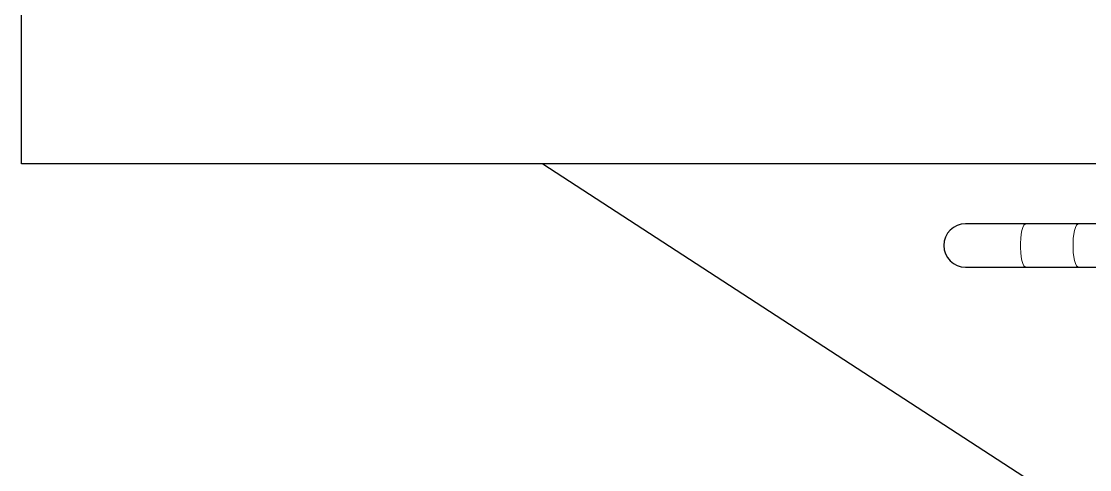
# Model space of a CAD drawing. Header units: inches. Extents: x 10544 to 11608, y 23833 to 24615.
# Drawn here: x 11525.83 to 11535.25, y 24260.41 to 24264.36 of the extents above; entities that cross this region are included whole.
import ezdxf

# ---------------------------------------------------------------- set-up
doc = ezdxf.new("R2010")
doc.units = ezdxf.units.IN
doc.header["$MEASUREMENT"] = 0
doc.layers.add('61 Revision Cloud', color=1, linetype='Continuous', lineweight=9)
doc.layers.add('粗线', color=7, linetype='Continuous', lineweight=30)

# ---------------------------------------------------------------- blocks, each defined once
blk = doc.blocks.new('A$C27857EA5')
at = {"color": 8, "linetype": 'Continuous', "lineweight": 15, "flags": 128}
for points in [[(-144.245, 378.348), (-144.58, 378.243), (-145.012, 377.78), (-145.407, 376.97), (-145.748, 375.85), (-146.019, 374.473), (-146.207, 372.903), (-146.304, 371.213), (-146.304, 369.483), (-146.207, 367.794), (-146.019, 366.224), (-145.748, 364.847), (-145.407, 363.727), (-145.012, 362.916), (-144.58, 362.454), (-144.245, 362.348)], [(-124.927, 378.348), (-125.262, 378.243), (-125.693, 377.78), (-126.089, 376.97), (-126.43, 375.85), (-126.701, 374.473), (-126.889, 372.903), (-126.985, 371.213), (-126.985, 369.483), (-126.889, 367.794), (-126.701, 366.224), (-126.43, 364.847), (-126.089, 363.727), (-125.693, 362.916), (-125.262, 362.454), (-124.927, 362.348)]]:
    blk.add_lwpolyline(points, dxfattribs=at)
at = {"layer": '粗线', "linetype": 'Continuous'}
for p, q in [((-513.5, 400.348), (-513.5, 480.348)), ((-28.171, 400.348), (-513.5, 400.348)), ((-321.865, 400.348), (-129.409, 275.348)), ((-144.245, 378.348), (-166.481, 378.348)), ((-124.927, 378.348), (-144.245, 378.348)), ((-88.184, 378.348), (-124.927, 378.348)), ((-166.481, 362.348), (-144.245, 362.348)), ((-144.245, 362.348), (-124.927, 362.348)), ((-124.927, 362.348), (-88.184, 362.348))]:
    blk.add_line(p, q, dxfattribs=at)
blk.add_arc((-166.481, 370.348), 8, 90, 270, dxfattribs=at)

msp = doc.modelspace()

# ---------------------------------------------------------------- block references
at = {"layer": '61 Revision Cloud', "xscale": 0.024, "yscale": 0.024, "zscale": 0.024}
msp.add_blockref('A$C27857EA5', (11538.1513, 24253.4944), dxfattribs=at)

doc.saveas('drawing.dxf')
